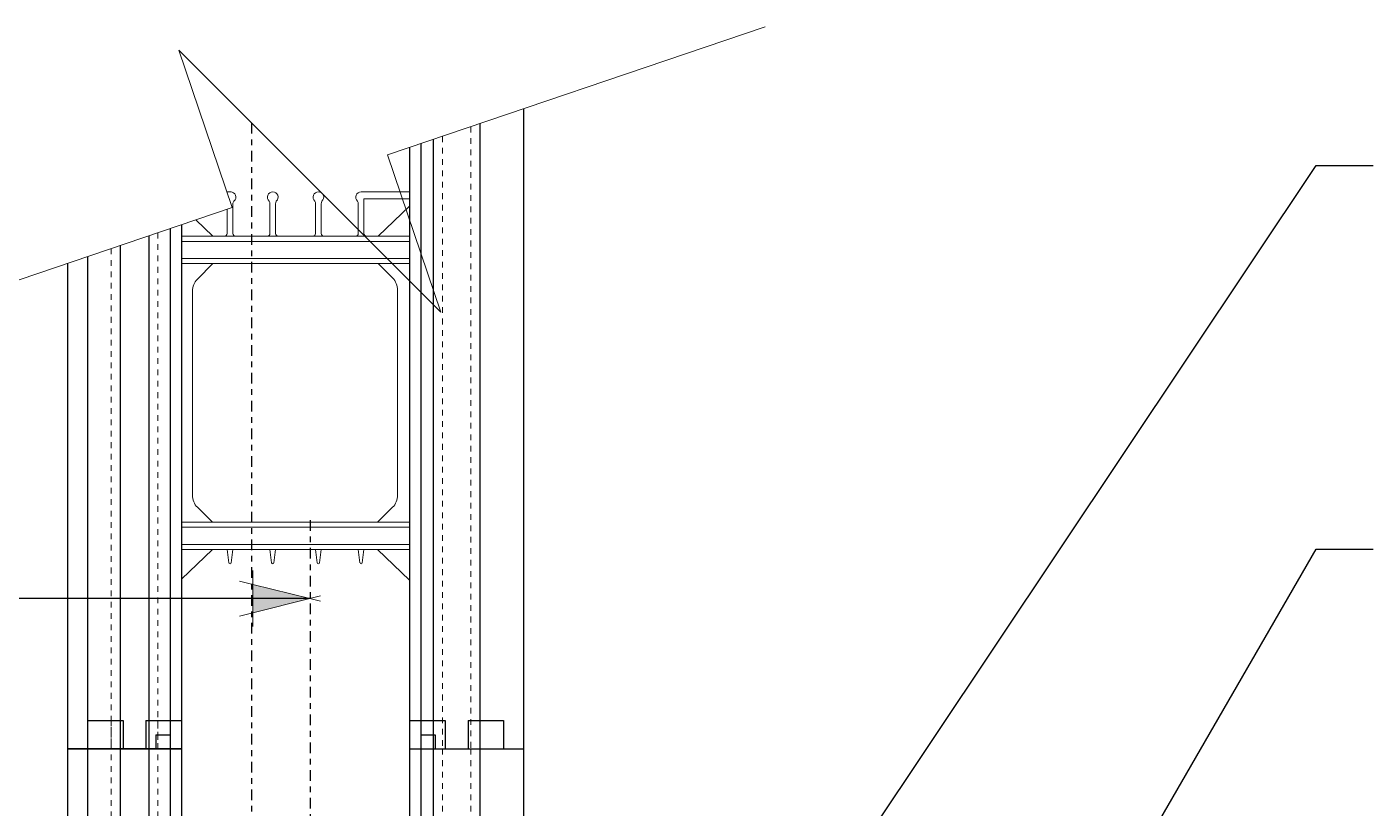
# Model space of a CAD drawing. Header units: inches. Extents: x -95.1 to -22.3, y 149.9 to 234.1.
# Drawn here: x -70.63 to -47.01, y 220.35 to 234.06 of the extents above; entities that cross this region are included whole.
import ezdxf

# ---------------------------------------------------------------- set-up
doc = ezdxf.new("R2010")
doc.units = ezdxf.units.IN
doc.header["$MEASUREMENT"] = 0
for name, pattern in [('CENTER', [2, 1.25, -0.25, 0.25, -0.25]), ('DASHED2', [0.375, 0.25, -0.125]), ('HIDDEN', [0.375, 0.25, -0.125])]:
    doc.linetypes.add(name, pattern=pattern)
for name, color, linetype, lineweight in [('A2 Hatch', 8, 'Continuous', 9), ('DETAILS', 7, 'Continuous', 13), ('DIM', 3, 'Continuous', 13), ('REBAR', 2, 'CENTER', 30)]:
    doc.layers.add(name, color=color, linetype=linetype, lineweight=lineweight)
doc.styles.add('ARCTEXT', font='arctext.shx', dxfattribs={"width": 0.85})
doc.dimstyles.new('ARCTEXT1-4', dxfattribs={"dimtxt": 4, "dimasz": 2, "dimexe": 2, "dimexo": 2, "dimgap": 2, "dimtad": 1, "dimdec": 4, "dimzin": 3, "dimdsep": 46, "dimlunit": 4, "dimtxsty": 'ARCTEXT', "dimblk": 'ARCHTICK', "dimcen": 2, "dimaunit": 1, "dimadec": 0, "dimazin": 0, "dimtfac": 1, "dimtdec": 4, "dimtmove": 2, "dimatfit": 3, "dimldrblk": 'arrow', "dimfxl": 0, "dimtolj": 1, "dimtzin": 0, "dimarcsym": 0})

# ---------------------------------------------------------------- blocks, each defined once
blk = doc.blocks.new('_ArchTick')
at = {"color": 0, "linetype": 'ByBlock', "const_width": 0.15}
blk.add_lwpolyline([(-0.5, -0.5), (0.5, 0.5)], dxfattribs=at)
blk = doc.blocks.new('arrow')
at = {"layer": 'DIM'}
blk.add_hatch(color=253, dxfattribs=at).paths.add_polyline_path([(-2, 0.5), (-2, -0.5), (0, 0)])
at = {"layer": 'DIM', "lineweight": 9}
for points in [[(-2, 0.983), (-2, 0.5), (-2.469, 0.617)], [(0.374, 0.094), (0, 0)], [(0.374, -0.094), (0, 0)], [(-2, -0.983), (-2, -0.5), (-2.469, -0.617)]]:
    blk.add_lwpolyline(points, dxfattribs=at)
at = {"layer": 'DIM', "lineweight": 15}
blk.add_lwpolyline([(0, 0), (-2, -0.5), (-2, 0.5), (0, 0)], dxfattribs=at)

msp = doc.modelspace()

# ---------------------------------------------------------------- linework, layer by layer
at = {"color": 1}
for p, q in [((-61.917, 232.621), (-61.917, 221.385)), ((-62.682, 232.362), (-62.682, 221.385)), ((-63.917, 231.943), (-63.917, 221.385)), ((-63.717, 232.011), (-63.717, 221.385)), ((-63.502, 232.083), (-63.502, 221.385)), ((-68.117, 230.518), (-68.117, 221.385)), ((-67.917, 230.586), (-67.917, 221.385)), ((-68.492, 230.391), (-68.492, 221.385)), ((-69.567, 230.027), (-69.567, 221.385)), ((-68.992, 230.222), (-68.992, 221.385)), ((-69.917, 229.908), (-69.917, 221.385)), ((-69.567, 221.885), (-68.942, 221.885)), ((-69.567, 221.885), (-68.942, 221.885)), ((-69.567, 221.885), (-68.942, 221.885)), ((-69.567, 221.885), (-68.942, 221.885)), ((-69.567, 221.885), (-69.567, 198.94)), ((-69.567, 221.885), (-68.942, 221.885)), ((-69.567, 221.885), (-68.942, 221.885)), ((-69.567, 221.885), (-68.942, 221.885)), ((-69.567, 221.885), (-68.942, 221.885)), ((-69.567, 221.885), (-68.942, 221.885)), ((-69.567, 221.885), (-68.942, 221.885)), ((-69.567, 221.885), (-68.942, 221.885)), ((-69.567, 221.885), (-68.942, 221.885)), ((-69.567, 221.885), (-68.942, 221.885)), ((-69.567, 221.885), (-68.942, 221.885)), ((-69.567, 221.885), (-68.942, 221.885)), ((-69.567, 221.885), (-68.942, 221.885)), ((-68.992, 221.885), (-68.992, 198.94)), ((-68.942, 221.885), (-68.942, 221.385)), ((-68.942, 221.885), (-68.942, 221.385)), ((-68.942, 221.885), (-68.942, 221.385)), ((-68.942, 221.885), (-68.942, 221.385)), ((-68.942, 221.885), (-68.942, 221.385)), ((-68.942, 221.885), (-68.942, 221.385)), ((-68.942, 221.885), (-68.942, 221.385)), ((-68.942, 221.885), (-68.942, 221.385)), ((-68.942, 221.885), (-68.942, 221.385)), ((-68.942, 221.885), (-68.942, 221.385)), ((-68.942, 221.885), (-68.942, 221.385)), ((-68.942, 221.885), (-68.942, 221.385)), ((-68.942, 221.885), (-68.942, 221.385)), ((-68.942, 221.885), (-68.942, 221.385)), ((-68.942, 221.885), (-68.942, 221.385)), ((-68.942, 221.885), (-68.942, 221.385)), ((-68.542, 221.885), (-68.542, 221.385)), ((-68.542, 221.885), (-67.917, 221.885)), ((-68.542, 221.885), (-68.542, 221.385)), ((-68.542, 221.885), (-67.917, 221.885)), ((-68.542, 221.885), (-68.542, 221.385)), ((-68.542, 221.885), (-67.917, 221.885)), ((-68.542, 221.885), (-68.542, 221.385)), ((-68.542, 221.885), (-67.917, 221.885)), ((-68.542, 221.885), (-68.542, 221.385)), ((-68.542, 221.885), (-67.917, 221.885)), ((-68.542, 221.885), (-68.542, 221.385)), ((-68.542, 221.885), (-67.917, 221.885)), ((-68.542, 221.885), (-68.542, 221.385)), ((-68.542, 221.885), (-67.917, 221.885)), ((-68.542, 221.885), (-68.542, 221.385)), ((-68.542, 221.885), (-67.917, 221.885)), ((-68.542, 221.885), (-68.542, 221.385)), ((-68.542, 221.885), (-67.917, 221.885)), ((-68.542, 221.885), (-68.542, 221.385)), ((-68.542, 221.885), (-67.917, 221.885)), ((-68.542, 221.885), (-68.542, 221.385)), ((-68.542, 221.885), (-67.917, 221.885)), ((-68.542, 221.885), (-68.542, 221.385)), ((-68.542, 221.885), (-67.917, 221.885)), ((-68.542, 221.885), (-68.542, 221.385)), ((-68.542, 221.885), (-67.917, 221.885)), ((-68.542, 221.885), (-68.542, 221.385)), ((-68.542, 221.885), (-67.917, 221.885)), ((-68.542, 221.885), (-68.542, 221.385)), ((-68.542, 221.885), (-67.917, 221.885)), ((-68.542, 221.885), (-68.542, 221.385)), ((-68.542, 221.885), (-67.917, 221.885)), ((-68.492, 221.885), (-68.492, 198.94)), ((-67.917, 221.885), (-67.917, 198.94)), ((-63.917, 221.885), (-63.292, 221.885)), ((-63.917, 221.885), (-63.292, 221.885)), ((-63.917, 221.885), (-63.292, 221.885)), ((-63.917, 221.885), (-63.917, 209.385)), ((-63.917, 221.885), (-63.292, 221.885)), ((-63.917, 221.885), (-63.292, 221.885)), ((-63.917, 221.885), (-63.292, 221.885)), ((-63.917, 221.885), (-63.292, 221.885)), ((-63.917, 221.885), (-63.292, 221.885)), ((-63.917, 221.885), (-63.292, 221.885)), ((-63.917, 221.885), (-63.292, 221.885)), ((-63.917, 221.885), (-63.292, 221.885)), ((-63.917, 221.885), (-63.292, 221.885)), ((-63.917, 221.885), (-63.292, 221.885)), ((-63.917, 221.885), (-63.292, 221.885)), ((-63.917, 221.885), (-63.292, 221.885)), ((-63.917, 221.885), (-63.292, 221.885)), ((-63.292, 221.885), (-63.292, 221.385)), ((-63.292, 221.885), (-63.292, 221.385)), ((-63.292, 221.885), (-63.292, 221.385)), ((-63.292, 221.885), (-63.292, 221.385)), ((-63.292, 221.885), (-63.292, 221.385)), ((-63.292, 221.885), (-63.292, 221.385)), ((-63.292, 221.885), (-63.292, 221.385)), ((-63.292, 221.885), (-63.292, 221.385)), ((-63.292, 221.885), (-63.292, 221.385)), ((-63.292, 221.885), (-63.292, 221.385)), ((-63.292, 221.885), (-63.292, 221.385)), ((-63.292, 221.885), (-63.292, 221.385)), ((-63.292, 221.885), (-63.292, 221.385)), ((-63.292, 221.885), (-63.292, 221.385)), ((-63.292, 221.885), (-63.292, 221.385)), ((-63.292, 221.885), (-63.292, 221.385)), ((-62.892, 221.885), (-62.892, 221.385)), ((-62.892, 221.885), (-62.267, 221.885)), ((-62.892, 221.885), (-62.892, 221.385)), ((-62.892, 221.885), (-62.267, 221.885)), ((-62.892, 221.885), (-62.892, 221.385)), ((-62.892, 221.885), (-62.267, 221.885)), ((-62.892, 221.885), (-62.892, 221.385)), ((-62.892, 221.885), (-62.267, 221.885)), ((-62.892, 221.885), (-62.892, 221.385)), ((-62.892, 221.885), (-62.267, 221.885)), ((-62.892, 221.885), (-62.892, 221.385)), ((-62.892, 221.885), (-62.267, 221.885)), ((-62.892, 221.885), (-62.892, 221.385)), ((-62.892, 221.885), (-62.267, 221.885)), ((-62.892, 221.885), (-62.892, 221.385)), ((-62.892, 221.885), (-62.267, 221.885)), ((-62.892, 221.885), (-62.892, 221.385)), ((-62.892, 221.885), (-62.267, 221.885)), ((-62.892, 221.885), (-62.892, 221.385)), ((-62.892, 221.885), (-62.267, 221.885)), ((-62.892, 221.885), (-62.892, 221.385)), ((-62.892, 221.885), (-62.267, 221.885)), ((-62.892, 221.885), (-62.892, 221.385)), ((-62.892, 221.885), (-62.267, 221.885)), ((-62.892, 221.885), (-62.892, 221.385)), ((-62.892, 221.885), (-62.267, 221.885)), ((-62.892, 221.885), (-62.892, 221.385)), ((-62.892, 221.885), (-62.267, 221.885)), ((-62.892, 221.885), (-62.892, 221.385)), ((-62.892, 221.885), (-62.267, 221.885)), ((-62.892, 221.885), (-62.892, 221.385)), ((-62.892, 221.885), (-62.267, 221.885)), ((-62.267, 221.885), (-62.267, 221.385)), ((-62.267, 221.885), (-62.267, 221.385)), ((-62.267, 221.885), (-62.267, 221.385)), ((-62.267, 221.885), (-62.267, 221.385)), ((-62.267, 221.885), (-62.267, 221.385)), ((-62.267, 221.885), (-62.267, 221.385)), ((-62.267, 221.885), (-62.267, 221.385)), ((-62.267, 221.885), (-62.267, 221.385)), ((-62.267, 221.885), (-62.267, 221.385)), ((-62.267, 221.885), (-62.267, 221.385)), ((-62.267, 221.885), (-62.267, 221.385)), ((-62.267, 221.885), (-62.267, 221.385)), ((-62.267, 221.885), (-62.267, 221.385)), ((-62.267, 221.885), (-62.267, 221.385)), ((-62.267, 221.885), (-62.267, 221.385)), ((-62.267, 221.885), (-62.267, 221.385)), ((-68.367, 221.635), (-68.367, 221.385)), ((-68.367, 221.635), (-68.117, 221.635)), ((-68.367, 221.635), (-68.367, 221.385)), ((-68.367, 221.635), (-68.117, 221.635)), ((-68.367, 221.635), (-68.367, 221.385)), ((-68.367, 221.635), (-68.117, 221.635)), ((-68.367, 221.635), (-68.367, 221.385)), ((-68.367, 221.635), (-68.117, 221.635)), ((-68.367, 221.635), (-68.367, 221.385)), ((-68.367, 221.635), (-68.117, 221.635)), ((-68.367, 221.635), (-68.367, 221.385)), ((-68.367, 221.635), (-68.117, 221.635)), ((-68.367, 221.635), (-68.367, 221.385)), ((-68.367, 221.635), (-68.117, 221.635)), ((-68.367, 221.635), (-68.367, 221.385)), ((-68.367, 221.635), (-68.117, 221.635)), ((-68.367, 221.635), (-68.367, 221.385)), ((-68.367, 221.635), (-68.117, 221.635)), ((-68.367, 221.635), (-68.367, 221.385)), ((-68.367, 221.635), (-68.117, 221.635)), ((-68.367, 221.635), (-68.367, 221.385)), ((-68.367, 221.635), (-68.117, 221.635)), ((-68.367, 221.635), (-68.367, 221.385)), ((-68.367, 221.635), (-68.117, 221.635)), ((-68.367, 221.635), (-68.367, 221.385)), ((-68.367, 221.635), (-68.117, 221.635)), ((-68.367, 221.635), (-68.367, 221.385)), ((-68.367, 221.635), (-68.117, 221.635)), ((-68.367, 221.635), (-68.367, 221.385)), ((-68.367, 221.635), (-68.117, 221.635)), ((-68.367, 221.635), (-68.367, 221.385)), ((-68.367, 221.635), (-68.117, 221.635)), ((-68.117, 221.635), (-68.117, 198.94)), ((-63.717, 221.635), (-63.467, 221.635)), ((-63.717, 221.635), (-63.467, 221.635)), ((-63.717, 221.635), (-63.467, 221.635)), ((-63.717, 221.635), (-63.717, 209.385)), ((-63.717, 221.635), (-63.467, 221.635)), ((-63.717, 221.635), (-63.467, 221.635)), ((-63.717, 221.635), (-63.467, 221.635)), ((-63.717, 221.635), (-63.467, 221.635)), ((-63.717, 221.635), (-63.467, 221.635)), ((-63.717, 221.635), (-63.467, 221.635)), ((-63.717, 221.635), (-63.467, 221.635)), ((-63.717, 221.635), (-63.467, 221.635)), ((-63.717, 221.635), (-63.467, 221.635)), ((-63.717, 221.635), (-63.467, 221.635)), ((-63.717, 221.635), (-63.467, 221.635)), ((-63.717, 221.635), (-63.467, 221.635)), ((-63.717, 221.635), (-63.467, 221.635)), ((-63.467, 221.635), (-63.467, 221.385)), ((-63.467, 221.635), (-63.467, 221.385)), ((-63.467, 221.635), (-63.467, 221.385)), ((-63.467, 221.635), (-63.467, 221.385)), ((-63.467, 221.635), (-63.467, 221.385)), ((-63.467, 221.635), (-63.467, 221.385)), ((-63.467, 221.635), (-63.467, 221.385)), ((-63.467, 221.635), (-63.467, 221.385)), ((-63.467, 221.635), (-63.467, 221.385)), ((-63.467, 221.635), (-63.467, 221.385)), ((-63.467, 221.635), (-63.467, 221.385)), ((-63.467, 221.635), (-63.467, 221.385)), ((-63.467, 221.635), (-63.467, 221.385)), ((-63.467, 221.635), (-63.467, 221.385)), ((-63.467, 221.635), (-63.467, 221.385)), ((-63.467, 221.635), (-63.467, 221.385)), ((-69.917, 221.385), (-67.917, 221.385)), ((-69.917, 221.385), (-68.367, 221.385)), ((-69.917, 221.385), (-67.917, 221.385)), ((-69.917, 221.385), (-67.917, 221.385)), ((-69.917, 221.385), (-68.367, 221.385)), ((-69.917, 221.385), (-67.917, 221.385)), ((-69.917, 221.385), (-67.917, 221.385)), ((-69.917, 221.385), (-67.917, 221.385)), ((-69.917, 221.385), (-68.367, 221.385)), ((-69.917, 221.385), (-67.917, 221.385)), ((-69.917, 221.385), (-67.917, 221.385)), ((-69.917, 221.385), (-69.917, 198.94)), ((-69.917, 221.385), (-68.367, 221.385)), ((-69.917, 221.385), (-67.917, 221.385)), ((-69.917, 221.385), (-67.917, 221.385)), ((-69.917, 221.385), (-67.917, 221.385)), ((-69.917, 221.385), (-68.367, 221.385)), ((-69.917, 221.385), (-67.917, 221.385)), ((-69.917, 221.385), (-67.917, 221.385)), ((-69.917, 221.385), (-68.367, 221.385)), ((-69.917, 221.385), (-67.917, 221.385)), ((-69.917, 221.385), (-67.917, 221.385)), ((-69.917, 221.385), (-67.917, 221.385)), ((-69.917, 221.385), (-68.367, 221.385)), ((-69.917, 221.385), (-67.917, 221.385)), ((-69.917, 221.385), (-67.917, 221.385)), ((-69.917, 221.385), (-68.367, 221.385)), ((-69.917, 221.385), (-67.917, 221.385)), ((-69.917, 221.385), (-67.917, 221.385)), ((-69.917, 221.385), (-67.917, 221.385)), ((-69.917, 221.385), (-68.367, 221.385)), ((-69.917, 221.385), (-67.917, 221.385)), ((-69.917, 221.385), (-67.917, 221.385)), ((-69.917, 221.385), (-68.367, 221.385)), ((-69.917, 221.385), (-67.917, 221.385)), ((-69.917, 221.385), (-67.917, 221.385)), ((-69.917, 221.385), (-67.917, 221.385)), ((-69.917, 221.385), (-68.367, 221.385)), ((-69.917, 221.385), (-67.917, 221.385)), ((-69.917, 221.385), (-67.917, 221.385)), ((-69.917, 221.385), (-68.367, 221.385)), ((-69.917, 221.385), (-67.917, 221.385)), ((-69.917, 221.385), (-67.917, 221.385)), ((-69.917, 221.385), (-67.917, 221.385)), ((-69.917, 221.385), (-68.367, 221.385)), ((-69.917, 221.385), (-67.917, 221.385)), ((-69.917, 221.385), (-67.917, 221.385)), ((-69.917, 221.385), (-68.367, 221.385)), ((-69.917, 221.385), (-67.917, 221.385)), ((-69.917, 221.385), (-67.917, 221.385)), ((-69.917, 221.385), (-67.917, 221.385)), ((-69.917, 221.385), (-68.367, 221.385)), ((-69.917, 221.385), (-67.917, 221.385)), ((-69.917, 221.385), (-67.917, 221.385)), ((-69.917, 221.385), (-68.367, 221.385)), ((-69.917, 221.385), (-67.917, 221.385)), ((-69.917, 221.385), (-67.917, 221.385)), ((-68.492, 221.385), (-68.992, 221.385)), ((-68.492, 221.385), (-68.992, 221.385)), ((-68.492, 221.385), (-68.992, 221.385)), ((-68.492, 221.385), (-68.992, 221.385)), ((-68.492, 221.385), (-68.992, 221.385)), ((-68.492, 221.385), (-68.992, 221.385)), ((-68.492, 221.385), (-68.992, 221.385)), ((-68.492, 221.385), (-68.992, 221.385)), ((-68.492, 221.385), (-68.992, 221.385)), ((-68.492, 221.385), (-68.992, 221.385)), ((-68.492, 221.385), (-68.992, 221.385)), ((-68.492, 221.385), (-68.992, 221.385)), ((-68.492, 221.385), (-68.992, 221.385)), ((-68.492, 221.385), (-68.992, 221.385)), ((-68.492, 221.385), (-68.992, 221.385)), ((-68.492, 221.385), (-68.992, 221.385)), ((-68.117, 221.385), (-67.917, 221.385)), ((-68.117, 221.385), (-67.917, 221.385)), ((-68.117, 221.385), (-67.917, 221.385)), ((-68.117, 221.385), (-67.917, 221.385)), ((-68.117, 221.385), (-67.917, 221.385)), ((-68.117, 221.385), (-67.917, 221.385)), ((-68.117, 221.385), (-67.917, 221.385)), ((-68.117, 221.385), (-67.917, 221.385)), ((-68.117, 221.385), (-67.917, 221.385)), ((-68.117, 221.385), (-67.917, 221.385)), ((-68.117, 221.385), (-67.917, 221.385)), ((-68.117, 221.385), (-67.917, 221.385)), ((-68.117, 221.385), (-67.917, 221.385)), ((-68.117, 221.385), (-67.917, 221.385)), ((-68.117, 221.385), (-67.917, 221.385)), ((-68.117, 221.385), (-67.917, 221.385)), ((-63.917, 221.385), (-61.917, 221.385)), ((-63.917, 221.385), (-63.717, 221.385)), ((-63.917, 221.385), (-61.917, 221.385)), ((-63.917, 221.385), (-61.917, 221.385)), ((-63.917, 221.385), (-63.717, 221.385)), ((-63.917, 221.385), (-61.917, 221.385)), ((-63.917, 221.385), (-61.917, 221.385)), ((-63.917, 221.385), (-61.917, 221.385)), ((-63.917, 221.385), (-63.717, 221.385)), ((-63.917, 221.385), (-61.917, 221.385)), ((-63.917, 221.385), (-61.917, 221.385)), ((-63.917, 221.385), (-63.717, 221.385)), ((-63.917, 221.385), (-61.917, 221.385)), ((-63.917, 221.385), (-61.917, 221.385)), ((-63.917, 221.385), (-61.917, 221.385)), ((-63.917, 221.385), (-63.717, 221.385)), ((-63.917, 221.385), (-61.917, 221.385)), ((-63.917, 221.385), (-61.917, 221.385)), ((-63.917, 221.385), (-63.717, 221.385)), ((-63.917, 221.385), (-61.917, 221.385)), ((-63.917, 221.385), (-61.917, 221.385)), ((-63.917, 221.385), (-61.917, 221.385)), ((-63.917, 221.385), (-63.717, 221.385)), ((-63.917, 221.385), (-61.917, 221.385)), ((-63.917, 221.385), (-61.917, 221.385)), ((-63.917, 221.385), (-63.717, 221.385)), ((-63.917, 221.385), (-61.917, 221.385)), ((-63.917, 221.385), (-61.917, 221.385)), ((-63.917, 221.385), (-61.917, 221.385)), ((-63.917, 221.385), (-63.717, 221.385)), ((-63.917, 221.385), (-61.917, 221.385)), ((-63.917, 221.385), (-61.917, 221.385)), ((-63.917, 221.385), (-63.717, 221.385)), ((-63.917, 221.385), (-61.917, 221.385)), ((-63.917, 221.385), (-61.917, 221.385)), ((-63.917, 221.385), (-61.917, 221.385)), ((-63.917, 221.385), (-63.717, 221.385)), ((-63.917, 221.385), (-61.917, 221.385)), ((-63.917, 221.385), (-61.917, 221.385)), ((-63.917, 221.385), (-63.717, 221.385)), ((-63.917, 221.385), (-61.917, 221.385)), ((-63.917, 221.385), (-61.917, 221.385)), ((-63.917, 221.385), (-61.917, 221.385)), ((-63.917, 221.385), (-63.717, 221.385)), ((-63.917, 221.385), (-61.917, 221.385)), ((-63.917, 221.385), (-61.917, 221.385)), ((-63.917, 221.385), (-63.717, 221.385)), ((-63.917, 221.385), (-61.917, 221.385)), ((-63.917, 221.385), (-61.917, 221.385)), ((-63.917, 221.385), (-61.917, 221.385)), ((-63.917, 221.385), (-63.717, 221.385)), ((-63.917, 221.385), (-61.917, 221.385)), ((-63.917, 221.385), (-61.917, 221.385)), ((-63.917, 221.385), (-63.717, 221.385)), ((-63.917, 221.385), (-61.917, 221.385)), ((-63.917, 221.385), (-61.917, 221.385)), ((-63.502, 221.385), (-61.917, 221.385)), ((-63.502, 221.385), (-61.917, 221.385)), ((-63.502, 221.385), (-61.917, 221.385)), ((-63.502, 221.385), (-61.917, 221.385)), ((-63.502, 221.385), (-63.502, 209.385)), ((-63.502, 221.385), (-61.917, 221.385)), ((-63.502, 221.385), (-61.917, 221.385)), ((-63.502, 221.385), (-61.917, 221.385)), ((-63.502, 221.385), (-61.917, 221.385)), ((-63.502, 221.385), (-61.917, 221.385)), ((-63.502, 221.385), (-61.917, 221.385)), ((-63.502, 221.385), (-61.917, 221.385)), ((-63.502, 221.385), (-61.917, 221.385)), ((-63.502, 221.385), (-61.917, 221.385)), ((-63.502, 221.385), (-61.917, 221.385)), ((-63.502, 221.385), (-61.917, 221.385)), ((-63.502, 221.385), (-61.917, 221.385)), ((-62.682, 221.385), (-62.682, 209.385)), ((-61.917, 221.385), (-61.917, 209.385))]:
    msp.add_line(p, q, dxfattribs=at)
at = {"color": 1, "linetype": 'HIDDEN', "ltscale": 0.02}
for p, q in [((-69.567, 221.885), (-68.942, 221.885)), ((-69.567, 221.885), (-68.942, 221.885)), ((-69.567, 221.885), (-68.942, 221.885)), ((-69.567, 221.885), (-68.942, 221.885)), ((-69.567, 221.885), (-68.942, 221.885)), ((-69.567, 221.885), (-68.942, 221.885)), ((-69.567, 221.885), (-68.942, 221.885)), ((-69.567, 221.885), (-68.942, 221.885)), ((-69.567, 221.885), (-68.942, 221.885)), ((-69.567, 221.885), (-68.942, 221.885)), ((-69.567, 221.885), (-68.942, 221.885)), ((-69.567, 221.885), (-68.942, 221.885)), ((-69.567, 221.885), (-68.942, 221.885)), ((-69.567, 221.885), (-68.942, 221.885)), ((-69.567, 221.885), (-68.942, 221.885)), ((-69.567, 221.885), (-68.942, 221.885)), ((-69.567, 221.885), (-68.942, 221.885)), ((-69.567, 221.885), (-68.942, 221.885)), ((-69.567, 221.885), (-68.942, 221.885)), ((-69.567, 221.885), (-68.942, 221.885)), ((-69.567, 221.885), (-68.942, 221.885)), ((-69.567, 221.885), (-68.942, 221.885)), ((-69.567, 221.885), (-68.942, 221.885)), ((-69.567, 221.885), (-68.942, 221.885)), ((-69.567, 221.885), (-68.942, 221.885)), ((-69.567, 221.885), (-68.942, 221.885)), ((-69.567, 221.885), (-68.942, 221.885)), ((-69.567, 221.885), (-68.942, 221.885)), ((-69.567, 221.885), (-68.942, 221.885)), ((-69.567, 221.885), (-68.942, 221.885)), ((-69.567, 221.885), (-68.942, 221.885)), ((-69.567, 221.885), (-68.942, 221.885)), ((-69.567, 221.885), (-68.942, 221.885)), ((-69.567, 221.885), (-68.942, 221.885)), ((-69.567, 221.885), (-68.942, 221.885)), ((-69.567, 221.885), (-68.942, 221.885)), ((-69.567, 221.885), (-68.942, 221.885)), ((-69.567, 221.885), (-68.942, 221.885)), ((-69.567, 221.885), (-68.942, 221.885)), ((-69.567, 221.885), (-68.942, 221.885)), ((-68.942, 221.885), (-68.942, 221.385)), ((-68.942, 221.885), (-68.942, 221.385)), ((-68.942, 221.885), (-68.942, 221.385)), ((-68.942, 221.885), (-68.942, 221.385)), ((-68.942, 221.885), (-68.942, 221.385)), ((-68.942, 221.885), (-68.942, 221.385)), ((-68.942, 221.885), (-68.942, 221.385)), ((-68.942, 221.885), (-68.942, 221.385)), ((-68.942, 221.885), (-68.942, 221.385)), ((-68.942, 221.885), (-68.942, 221.385)), ((-68.942, 221.885), (-68.942, 221.385)), ((-68.942, 221.885), (-68.942, 221.385)), ((-68.942, 221.885), (-68.942, 221.385)), ((-68.942, 221.885), (-68.942, 221.385)), ((-68.942, 221.885), (-68.942, 221.385)), ((-68.942, 221.885), (-68.942, 221.385)), ((-68.942, 221.885), (-68.942, 221.385)), ((-68.942, 221.885), (-68.942, 221.385)), ((-68.942, 221.885), (-68.942, 221.385)), ((-68.942, 221.885), (-68.942, 221.385)), ((-68.942, 221.885), (-68.942, 221.385)), ((-68.942, 221.885), (-68.942, 221.385)), ((-68.942, 221.885), (-68.942, 221.385)), ((-68.942, 221.885), (-68.942, 221.385)), ((-68.942, 221.885), (-68.942, 221.385)), ((-68.942, 221.885), (-68.942, 221.385)), ((-68.942, 221.885), (-68.942, 221.385)), ((-68.942, 221.885), (-68.942, 221.385)), ((-68.942, 221.885), (-68.942, 221.385)), ((-68.942, 221.885), (-68.942, 221.385)), ((-68.942, 221.885), (-68.942, 221.385)), ((-68.942, 221.885), (-68.942, 221.385)), ((-68.942, 221.885), (-68.942, 221.385)), ((-68.942, 221.885), (-68.942, 221.385)), ((-68.942, 221.885), (-68.942, 221.385)), ((-68.942, 221.885), (-68.942, 221.385)), ((-68.942, 221.885), (-68.942, 221.385)), ((-68.942, 221.885), (-68.942, 221.385)), ((-68.942, 221.885), (-68.942, 221.385)), ((-68.942, 221.885), (-68.942, 221.385)), ((-68.542, 221.885), (-68.542, 221.385)), ((-68.542, 221.885), (-67.917, 221.885)), ((-68.542, 221.885), (-68.542, 221.385)), ((-68.542, 221.885), (-67.917, 221.885)), ((-68.542, 221.885), (-68.542, 221.385)), ((-68.542, 221.885), (-67.917, 221.885)), ((-68.542, 221.885), (-68.542, 221.385)), ((-68.542, 221.885), (-67.917, 221.885)), ((-68.542, 221.885), (-68.542, 221.385)), ((-68.542, 221.885), (-67.917, 221.885)), ((-68.542, 221.885), (-68.542, 221.385)), ((-68.542, 221.885), (-67.917, 221.885)), ((-68.542, 221.885), (-68.542, 221.385)), ((-68.542, 221.885), (-67.917, 221.885)), ((-68.542, 221.885), (-68.542, 221.385)), ((-68.542, 221.885), (-67.917, 221.885)), ((-68.542, 221.885), (-68.542, 221.385)), ((-68.542, 221.885), (-67.917, 221.885)), ((-68.542, 221.885), (-68.542, 221.385)), ((-68.542, 221.885), (-67.917, 221.885)), ((-68.542, 221.885), (-68.542, 221.385)), ((-68.542, 221.885), (-67.917, 221.885)), ((-68.542, 221.885), (-68.542, 221.385)), ((-68.542, 221.885), (-67.917, 221.885)), ((-68.542, 221.885), (-68.542, 221.385)), ((-68.542, 221.885), (-67.917, 221.885)), ((-68.542, 221.885), (-68.542, 221.385)), ((-68.542, 221.885), (-67.917, 221.885)), ((-68.542, 221.885), (-68.542, 221.385)), ((-68.542, 221.885), (-67.917, 221.885)), ((-68.542, 221.885), (-68.542, 221.385)), ((-68.542, 221.885), (-67.917, 221.885)), ((-68.542, 221.885), (-68.542, 221.385)), ((-68.542, 221.885), (-67.917, 221.885)), ((-68.542, 221.885), (-68.542, 221.385)), ((-68.542, 221.885), (-67.917, 221.885)), ((-68.542, 221.885), (-68.542, 221.385)), ((-68.542, 221.885), (-67.917, 221.885)), ((-68.542, 221.885), (-68.542, 221.385)), ((-68.542, 221.885), (-67.917, 221.885)), ((-68.542, 221.885), (-68.542, 221.385)), ((-68.542, 221.885), (-67.917, 221.885)), ((-68.542, 221.885), (-68.542, 221.385)), ((-68.542, 221.885), (-67.917, 221.885)), ((-68.542, 221.885), (-68.542, 221.385)), ((-68.542, 221.885), (-67.917, 221.885)), ((-68.542, 221.885), (-68.542, 221.385)), ((-68.542, 221.885), (-67.917, 221.885)), ((-68.542, 221.885), (-68.542, 221.385)), ((-68.542, 221.885), (-67.917, 221.885)), ((-68.542, 221.885), (-68.542, 221.385)), ((-68.542, 221.885), (-67.917, 221.885)), ((-68.542, 221.885), (-68.542, 221.385)), ((-68.542, 221.885), (-67.917, 221.885)), ((-68.542, 221.885), (-68.542, 221.385)), ((-68.542, 221.885), (-67.917, 221.885)), ((-68.542, 221.885), (-68.542, 221.385)), ((-68.542, 221.885), (-67.917, 221.885)), ((-68.542, 221.885), (-68.542, 221.385)), ((-68.542, 221.885), (-67.917, 221.885)), ((-68.542, 221.885), (-68.542, 221.385)), ((-68.542, 221.885), (-67.917, 221.885)), ((-68.542, 221.885), (-68.542, 221.385)), ((-68.542, 221.885), (-67.917, 221.885)), ((-68.542, 221.885), (-68.542, 221.385)), ((-68.542, 221.885), (-67.917, 221.885)), ((-68.542, 221.885), (-68.542, 221.385)), ((-68.542, 221.885), (-67.917, 221.885)), ((-68.542, 221.885), (-68.542, 221.385)), ((-68.542, 221.885), (-67.917, 221.885)), ((-68.542, 221.885), (-68.542, 221.385)), ((-68.542, 221.885), (-67.917, 221.885)), ((-68.542, 221.885), (-68.542, 221.385)), ((-68.542, 221.885), (-67.917, 221.885)), ((-68.542, 221.885), (-68.542, 221.385)), ((-68.542, 221.885), (-67.917, 221.885)), ((-68.542, 221.885), (-68.542, 221.385)), ((-68.542, 221.885), (-67.917, 221.885)), ((-68.542, 221.885), (-68.542, 221.385)), ((-68.542, 221.885), (-67.917, 221.885)), ((-63.917, 221.885), (-63.292, 221.885)), ((-63.917, 221.885), (-63.292, 221.885)), ((-63.917, 221.885), (-63.292, 221.885)), ((-63.917, 221.885), (-63.292, 221.885)), ((-63.917, 221.885), (-63.292, 221.885)), ((-63.917, 221.885), (-63.292, 221.885)), ((-63.917, 221.885), (-63.292, 221.885)), ((-63.917, 221.885), (-63.292, 221.885)), ((-63.917, 221.885), (-63.292, 221.885)), ((-63.917, 221.885), (-63.292, 221.885)), ((-63.917, 221.885), (-63.292, 221.885)), ((-63.917, 221.885), (-63.292, 221.885)), ((-63.917, 221.885), (-63.292, 221.885)), ((-63.917, 221.885), (-63.292, 221.885)), ((-63.917, 221.885), (-63.292, 221.885)), ((-63.917, 221.885), (-63.292, 221.885)), ((-63.917, 221.885), (-63.292, 221.885)), ((-63.917, 221.885), (-63.292, 221.885)), ((-63.917, 221.885), (-63.292, 221.885)), ((-63.917, 221.885), (-63.292, 221.885)), ((-63.917, 221.885), (-63.292, 221.885)), ((-63.917, 221.885), (-63.292, 221.885)), ((-63.917, 221.885), (-63.292, 221.885)), ((-63.917, 221.885), (-63.292, 221.885)), ((-63.917, 221.885), (-63.292, 221.885)), ((-63.917, 221.885), (-63.292, 221.885)), ((-63.917, 221.885), (-63.292, 221.885)), ((-63.917, 221.885), (-63.292, 221.885)), ((-63.917, 221.885), (-63.292, 221.885)), ((-63.917, 221.885), (-63.292, 221.885)), ((-63.917, 221.885), (-63.292, 221.885)), ((-63.917, 221.885), (-63.292, 221.885)), ((-63.917, 221.885), (-63.292, 221.885)), ((-63.917, 221.885), (-63.292, 221.885)), ((-63.917, 221.885), (-63.292, 221.885)), ((-63.917, 221.885), (-63.292, 221.885)), ((-63.917, 221.885), (-63.292, 221.885)), ((-63.917, 221.885), (-63.292, 221.885)), ((-63.917, 221.885), (-63.292, 221.885)), ((-63.917, 221.885), (-63.292, 221.885)), ((-63.292, 221.885), (-63.292, 221.385)), ((-63.292, 221.885), (-63.292, 221.385)), ((-63.292, 221.885), (-63.292, 221.385)), ((-63.292, 221.885), (-63.292, 221.385)), ((-63.292, 221.885), (-63.292, 221.385)), ((-63.292, 221.885), (-63.292, 221.385)), ((-63.292, 221.885), (-63.292, 221.385)), ((-63.292, 221.885), (-63.292, 221.385)), ((-63.292, 221.885), (-63.292, 221.385)), ((-63.292, 221.885), (-63.292, 221.385)), ((-63.292, 221.885), (-63.292, 221.385)), ((-63.292, 221.885), (-63.292, 221.385)), ((-63.292, 221.885), (-63.292, 221.385)), ((-63.292, 221.885), (-63.292, 221.385)), ((-63.292, 221.885), (-63.292, 221.385)), ((-63.292, 221.885), (-63.292, 221.385)), ((-63.292, 221.885), (-63.292, 221.385)), ((-63.292, 221.885), (-63.292, 221.385)), ((-63.292, 221.885), (-63.292, 221.385)), ((-63.292, 221.885), (-63.292, 221.385)), ((-63.292, 221.885), (-63.292, 221.385)), ((-63.292, 221.885), (-63.292, 221.385)), ((-63.292, 221.885), (-63.292, 221.385)), ((-63.292, 221.885), (-63.292, 221.385)), ((-63.292, 221.885), (-63.292, 221.385)), ((-63.292, 221.885), (-63.292, 221.385)), ((-63.292, 221.885), (-63.292, 221.385)), ((-63.292, 221.885), (-63.292, 221.385)), ((-63.292, 221.885), (-63.292, 221.385)), ((-63.292, 221.885), (-63.292, 221.385)), ((-63.292, 221.885), (-63.292, 221.385)), ((-63.292, 221.885), (-63.292, 221.385)), ((-63.292, 221.885), (-63.292, 221.385)), ((-63.292, 221.885), (-63.292, 221.385)), ((-63.292, 221.885), (-63.292, 221.385)), ((-63.292, 221.885), (-63.292, 221.385)), ((-63.292, 221.885), (-63.292, 221.385)), ((-63.292, 221.885), (-63.292, 221.385)), ((-63.292, 221.885), (-63.292, 221.385)), ((-63.292, 221.885), (-63.292, 221.385)), ((-62.892, 221.885), (-62.892, 221.385)), ((-62.892, 221.885), (-62.267, 221.885)), ((-62.892, 221.885), (-62.892, 221.385)), ((-62.892, 221.885), (-62.267, 221.885)), ((-62.892, 221.885), (-62.892, 221.385)), ((-62.892, 221.885), (-62.267, 221.885)), ((-62.892, 221.885), (-62.892, 221.385)), ((-62.892, 221.885), (-62.267, 221.885)), ((-62.892, 221.885), (-62.892, 221.385)), ((-62.892, 221.885), (-62.267, 221.885)), ((-62.892, 221.885), (-62.892, 221.385)), ((-62.892, 221.885), (-62.267, 221.885)), ((-62.892, 221.885), (-62.892, 221.385)), ((-62.892, 221.885), (-62.267, 221.885)), ((-62.892, 221.885), (-62.892, 221.385)), ((-62.892, 221.885), (-62.267, 221.885)), ((-62.892, 221.885), (-62.892, 221.385)), ((-62.892, 221.885), (-62.267, 221.885)), ((-62.892, 221.885), (-62.892, 221.385)), ((-62.892, 221.885), (-62.267, 221.885)), ((-62.892, 221.885), (-62.892, 221.385)), ((-62.892, 221.885), (-62.267, 221.885)), ((-62.892, 221.885), (-62.892, 221.385)), ((-62.892, 221.885), (-62.267, 221.885)), ((-62.892, 221.885), (-62.892, 221.385)), ((-62.892, 221.885), (-62.267, 221.885)), ((-62.892, 221.885), (-62.892, 221.385)), ((-62.892, 221.885), (-62.267, 221.885)), ((-62.892, 221.885), (-62.892, 221.385)), ((-62.892, 221.885), (-62.267, 221.885)), ((-62.892, 221.885), (-62.892, 221.385)), ((-62.892, 221.885), (-62.267, 221.885)), ((-62.892, 221.885), (-62.892, 221.385)), ((-62.892, 221.885), (-62.267, 221.885)), ((-62.892, 221.885), (-62.892, 221.385)), ((-62.892, 221.885), (-62.267, 221.885)), ((-62.892, 221.885), (-62.892, 221.385)), ((-62.892, 221.885), (-62.267, 221.885)), ((-62.892, 221.885), (-62.892, 221.385)), ((-62.892, 221.885), (-62.267, 221.885)), ((-62.892, 221.885), (-62.892, 221.385)), ((-62.892, 221.885), (-62.267, 221.885)), ((-62.892, 221.885), (-62.892, 221.385)), ((-62.892, 221.885), (-62.267, 221.885)), ((-62.892, 221.885), (-62.892, 221.385)), ((-62.892, 221.885), (-62.267, 221.885)), ((-62.892, 221.885), (-62.892, 221.385)), ((-62.892, 221.885), (-62.267, 221.885)), ((-62.892, 221.885), (-62.892, 221.385)), ((-62.892, 221.885), (-62.267, 221.885)), ((-62.892, 221.885), (-62.892, 221.385)), ((-62.892, 221.885), (-62.267, 221.885)), ((-62.892, 221.885), (-62.892, 221.385)), ((-62.892, 221.885), (-62.267, 221.885)), ((-62.892, 221.885), (-62.892, 221.385)), ((-62.892, 221.885), (-62.267, 221.885)), ((-62.892, 221.885), (-62.892, 221.385)), ((-62.892, 221.885), (-62.267, 221.885)), ((-62.892, 221.885), (-62.892, 221.385)), ((-62.892, 221.885), (-62.267, 221.885)), ((-62.892, 221.885), (-62.892, 221.385)), ((-62.892, 221.885), (-62.267, 221.885)), ((-62.892, 221.885), (-62.892, 221.385)), ((-62.892, 221.885), (-62.267, 221.885)), ((-62.892, 221.885), (-62.892, 221.385)), ((-62.892, 221.885), (-62.267, 221.885)), ((-62.892, 221.885), (-62.892, 221.385)), ((-62.892, 221.885), (-62.267, 221.885)), ((-62.892, 221.885), (-62.892, 221.385)), ((-62.892, 221.885), (-62.267, 221.885)), ((-62.892, 221.885), (-62.892, 221.385)), ((-62.892, 221.885), (-62.267, 221.885)), ((-62.892, 221.885), (-62.892, 221.385)), ((-62.892, 221.885), (-62.267, 221.885)), ((-62.892, 221.885), (-62.892, 221.385)), ((-62.892, 221.885), (-62.267, 221.885)), ((-62.892, 221.885), (-62.892, 221.385)), ((-62.892, 221.885), (-62.267, 221.885)), ((-62.892, 221.885), (-62.892, 221.385)), ((-62.892, 221.885), (-62.267, 221.885)), ((-62.267, 221.885), (-62.267, 221.385)), ((-62.267, 221.885), (-62.267, 221.385)), ((-62.267, 221.885), (-62.267, 221.385)), ((-62.267, 221.885), (-62.267, 221.385)), ((-62.267, 221.885), (-62.267, 221.385)), ((-62.267, 221.885), (-62.267, 221.385)), ((-62.267, 221.885), (-62.267, 221.385)), ((-62.267, 221.885), (-62.267, 221.385)), ((-62.267, 221.885), (-62.267, 221.385)), ((-62.267, 221.885), (-62.267, 221.385)), ((-62.267, 221.885), (-62.267, 221.385)), ((-62.267, 221.885), (-62.267, 221.385)), ((-62.267, 221.885), (-62.267, 221.385)), ((-62.267, 221.885), (-62.267, 221.385)), ((-62.267, 221.885), (-62.267, 221.385)), ((-62.267, 221.885), (-62.267, 221.385)), ((-62.267, 221.885), (-62.267, 221.385)), ((-62.267, 221.885), (-62.267, 221.385)), ((-62.267, 221.885), (-62.267, 221.385)), ((-62.267, 221.885), (-62.267, 221.385)), ((-62.267, 221.885), (-62.267, 221.385)), ((-62.267, 221.885), (-62.267, 221.385)), ((-62.267, 221.885), (-62.267, 221.385)), ((-62.267, 221.885), (-62.267, 221.385)), ((-62.267, 221.885), (-62.267, 221.385)), ((-62.267, 221.885), (-62.267, 221.385)), ((-62.267, 221.885), (-62.267, 221.385)), ((-62.267, 221.885), (-62.267, 221.385)), ((-62.267, 221.885), (-62.267, 221.385)), ((-62.267, 221.885), (-62.267, 221.385)), ((-62.267, 221.885), (-62.267, 221.385)), ((-62.267, 221.885), (-62.267, 221.385)), ((-62.267, 221.885), (-62.267, 221.385)), ((-62.267, 221.885), (-62.267, 221.385)), ((-62.267, 221.885), (-62.267, 221.385)), ((-62.267, 221.885), (-62.267, 221.385)), ((-62.267, 221.885), (-62.267, 221.385)), ((-62.267, 221.885), (-62.267, 221.385)), ((-62.267, 221.885), (-62.267, 221.385)), ((-62.267, 221.885), (-62.267, 221.385)), ((-63.717, 221.635), (-63.467, 221.635)), ((-63.717, 221.635), (-63.467, 221.635)), ((-63.717, 221.635), (-63.467, 221.635)), ((-63.717, 221.635), (-63.467, 221.635)), ((-63.717, 221.635), (-63.467, 221.635)), ((-63.717, 221.635), (-63.467, 221.635)), ((-63.717, 221.635), (-63.467, 221.635)), ((-63.717, 221.635), (-63.467, 221.635)), ((-63.717, 221.635), (-63.467, 221.635)), ((-63.717, 221.635), (-63.467, 221.635)), ((-63.717, 221.635), (-63.467, 221.635)), ((-63.717, 221.635), (-63.467, 221.635)), ((-63.717, 221.635), (-63.467, 221.635)), ((-63.717, 221.635), (-63.467, 221.635)), ((-63.717, 221.635), (-63.467, 221.635)), ((-63.717, 221.635), (-63.467, 221.635)), ((-63.717, 221.635), (-63.467, 221.635)), ((-63.717, 221.635), (-63.467, 221.635)), ((-63.717, 221.635), (-63.467, 221.635)), ((-63.717, 221.635), (-63.467, 221.635)), ((-63.717, 221.635), (-63.467, 221.635)), ((-63.717, 221.635), (-63.467, 221.635)), ((-63.717, 221.635), (-63.467, 221.635)), ((-63.717, 221.635), (-63.467, 221.635)), ((-63.717, 221.635), (-63.467, 221.635)), ((-63.717, 221.635), (-63.467, 221.635)), ((-63.717, 221.635), (-63.467, 221.635)), ((-63.717, 221.635), (-63.467, 221.635)), ((-63.717, 221.635), (-63.467, 221.635)), ((-63.717, 221.635), (-63.467, 221.635)), ((-63.717, 221.635), (-63.467, 221.635)), ((-63.717, 221.635), (-63.467, 221.635)), ((-63.717, 221.635), (-63.467, 221.635)), ((-63.717, 221.635), (-63.467, 221.635)), ((-63.717, 221.635), (-63.467, 221.635)), ((-63.717, 221.635), (-63.467, 221.635)), ((-63.717, 221.635), (-63.467, 221.635)), ((-63.717, 221.635), (-63.467, 221.635)), ((-63.717, 221.635), (-63.467, 221.635)), ((-63.717, 221.635), (-63.467, 221.635)), ((-63.467, 221.635), (-63.467, 221.385)), ((-63.467, 221.635), (-63.467, 221.385)), ((-63.467, 221.635), (-63.467, 221.385)), ((-63.467, 221.635), (-63.467, 221.385)), ((-63.467, 221.635), (-63.467, 221.385)), ((-63.467, 221.635), (-63.467, 221.385)), ((-63.467, 221.635), (-63.467, 221.385)), ((-63.467, 221.635), (-63.467, 221.385)), ((-63.467, 221.635), (-63.467, 221.385)), ((-63.467, 221.635), (-63.467, 221.385)), ((-63.467, 221.635), (-63.467, 221.385)), ((-63.467, 221.635), (-63.467, 221.385)), ((-63.467, 221.635), (-63.467, 221.385)), ((-63.467, 221.635), (-63.467, 221.385)), ((-63.467, 221.635), (-63.467, 221.385)), ((-63.467, 221.635), (-63.467, 221.385)), ((-63.467, 221.635), (-63.467, 221.385)), ((-63.467, 221.635), (-63.467, 221.385)), ((-63.467, 221.635), (-63.467, 221.385)), ((-63.467, 221.635), (-63.467, 221.385)), ((-63.467, 221.635), (-63.467, 221.385)), ((-63.467, 221.635), (-63.467, 221.385)), ((-63.467, 221.635), (-63.467, 221.385)), ((-63.467, 221.635), (-63.467, 221.385)), ((-63.467, 221.635), (-63.467, 221.385)), ((-63.467, 221.635), (-63.467, 221.385)), ((-63.467, 221.635), (-63.467, 221.385)), ((-63.467, 221.635), (-63.467, 221.385)), ((-63.467, 221.635), (-63.467, 221.385)), ((-63.467, 221.635), (-63.467, 221.385)), ((-63.467, 221.635), (-63.467, 221.385)), ((-63.467, 221.635), (-63.467, 221.385)), ((-63.467, 221.635), (-63.467, 221.385)), ((-63.467, 221.635), (-63.467, 221.385)), ((-63.467, 221.635), (-63.467, 221.385)), ((-63.467, 221.635), (-63.467, 221.385)), ((-63.467, 221.635), (-63.467, 221.385)), ((-63.467, 221.635), (-63.467, 221.385)), ((-63.467, 221.635), (-63.467, 221.385)), ((-63.467, 221.635), (-63.467, 221.385))]:
    msp.add_line(p, q, dxfattribs=at)
at = {"ltscale": 0.15}
for p, q in [((-67.917, 221.385), (-69.917, 221.385)), ((-67.917, 221.385), (-69.917, 221.385)), ((-67.917, 221.385), (-69.917, 221.385)), ((-67.917, 221.385), (-69.917, 221.385)), ((-67.917, 221.385), (-69.917, 221.385)), ((-67.917, 221.385), (-69.917, 221.385)), ((-67.917, 221.385), (-69.917, 221.385)), ((-67.917, 221.385), (-69.917, 221.385)), ((-67.917, 221.385), (-69.917, 221.385)), ((-67.917, 221.385), (-69.917, 221.385)), ((-67.917, 221.385), (-69.917, 221.385)), ((-67.917, 221.385), (-69.917, 221.385)), ((-67.917, 221.385), (-69.917, 221.385)), ((-67.917, 221.385), (-69.917, 221.385)), ((-67.917, 221.385), (-69.917, 221.385)), ((-67.917, 221.385), (-69.917, 221.385)), ((-68.942, 221.385), (-68.542, 221.385)), ((-68.942, 221.385), (-68.542, 221.385)), ((-68.942, 221.385), (-68.542, 221.385)), ((-68.942, 221.385), (-68.542, 221.385)), ((-68.942, 221.385), (-68.542, 221.385)), ((-68.942, 221.385), (-68.542, 221.385)), ((-68.942, 221.385), (-68.542, 221.385)), ((-68.942, 221.385), (-68.542, 221.385)), ((-68.942, 221.385), (-68.542, 221.385)), ((-68.942, 221.385), (-68.542, 221.385)), ((-68.942, 221.385), (-68.542, 221.385)), ((-68.942, 221.385), (-68.542, 221.385)), ((-68.942, 221.385), (-68.542, 221.385)), ((-68.942, 221.385), (-68.542, 221.385)), ((-68.942, 221.385), (-68.542, 221.385)), ((-68.942, 221.385), (-68.542, 221.385)), ((-63.917, 221.385), (-61.917, 221.385)), ((-63.917, 221.385), (-61.917, 221.385)), ((-63.917, 221.385), (-61.917, 221.385)), ((-63.917, 221.385), (-61.917, 221.385)), ((-63.917, 221.385), (-61.917, 221.385)), ((-63.917, 221.385), (-61.917, 221.385)), ((-63.917, 221.385), (-61.917, 221.385)), ((-63.917, 221.385), (-61.917, 221.385)), ((-63.917, 221.385), (-61.917, 221.385)), ((-63.917, 221.385), (-61.917, 221.385)), ((-63.917, 221.385), (-61.917, 221.385)), ((-63.917, 221.385), (-61.917, 221.385)), ((-63.917, 221.385), (-61.917, 221.385)), ((-63.917, 221.385), (-61.917, 221.385)), ((-63.917, 221.385), (-61.917, 221.385)), ((-63.917, 221.385), (-61.917, 221.385))]:
    msp.add_line(p, q, dxfattribs=at)
at = {"layer": 'A2 Hatch', "linetype": 'DASHED2', "ltscale": 0.15}
for p, q in [((-62.842, 232.307), (-62.842, 221.385)), ((-63.342, 232.138), (-63.342, 221.385)), ((-68.332, 230.445), (-68.332, 221.385)), ((-69.152, 230.167), (-69.152, 221.385)), ((-69.152, 221.885), (-69.152, 198.94)), ((-68.332, 221.885), (-68.332, 198.94)), ((-63.342, 221.385), (-63.342, 209.385)), ((-62.842, 221.385), (-62.842, 209.385))]:
    msp.add_line(p, q, dxfattribs=at)
at = {"layer": 'DETAILS', "color": 6, "lineweight": 20}
for p, q in [((-67.049, 231.164), (-67.122, 231.164)), ((-64.767, 231.164), (-63.917, 231.164)), ((-64.717, 230.435), (-64.717, 231.039)), ((-64.717, 231.039), (-63.917, 231.039)), ((-67.117, 230.435), (-67.117, 230.857)), ((-67.017, 230.435), (-67.017, 230.953)), ((-66.367, 230.435), (-66.367, 230.953)), ((-66.267, 230.435), (-66.267, 230.953)), ((-65.567, 230.435), (-65.567, 230.953)), ((-65.467, 230.435), (-65.467, 230.953)), ((-64.817, 230.435), (-64.817, 230.953)), ((-64.467, 230.385), (-63.917, 230.915)), ((-67.367, 230.385), (-67.665, 230.672)), ((-67.917, 230.385), (-67.367, 230.385)), ((-67.167, 230.385), (-67.917, 230.385)), ((-67.917, 230.385), (-63.917, 230.385)), ((-63.917, 230.295), (-67.917, 230.295)), ((-67.167, 230.385), (-66.967, 230.385)), ((-66.417, 230.385), (-66.967, 230.385)), ((-66.417, 230.385), (-66.217, 230.385)), ((-65.617, 230.385), (-66.217, 230.385)), ((-65.617, 230.385), (-65.417, 230.385)), ((-64.867, 230.385), (-65.417, 230.385)), ((-64.867, 230.385), (-64.667, 230.385)), ((-64.667, 230.385), (-64.467, 230.385)), ((-63.917, 229.995), (-67.917, 229.995)), ((-63.917, 229.905), (-67.917, 229.905)), ((-67.367, 229.905), (-67.64, 229.633)), ((-64.467, 229.905), (-64.215, 229.653)), ((-67.727, 225.839), (-67.727, 229.42)), ((-64.127, 225.839), (-64.127, 229.44)), ((-67.377, 225.365), (-67.64, 225.627)), ((-64.477, 225.365), (-64.215, 225.627)), ((-63.917, 225.365), (-67.917, 225.365)), ((-67.727, 225.365), (-67.377, 225.365)), ((-67.117, 225.365), (-67.017, 225.365)), ((-63.917, 225.275), (-67.917, 225.275)), ((-63.917, 224.975), (-67.917, 224.975)), ((-63.917, 224.885), (-67.917, 224.885)), ((-67.377, 224.885), (-67.917, 224.364)), ((-67.087, 224.651), (-67.117, 224.885)), ((-67.048, 224.651), (-67.017, 224.885)), ((-66.337, 224.651), (-66.367, 224.885)), ((-66.298, 224.651), (-66.267, 224.885)), ((-65.537, 224.651), (-65.567, 224.885)), ((-65.498, 224.651), (-65.467, 224.885)), ((-64.787, 224.651), (-64.817, 224.885)), ((-64.748, 224.651), (-64.717, 224.885)), ((-64.477, 224.885), (-63.917, 224.35))]:
    msp.add_line(p, q, dxfattribs=at)
for centre, radius, start, end in [((-67.055, 231.073), 0.0912, 307.4863, 93.4766), ((-66.956, 230.957), 0.0619, 134.9903, 183.9263), ((-66.317, 231.07), 0.0936, 311.7279, 228.2721), ((-66.467, 230.953), 0.1, 0, 28.6972), ((-66.167, 230.953), 0.1, 151.3028, 180), ((-65.517, 231.07), 0.0936, 311.7279, 228.2721), ((-65.667, 230.953), 0.1, 0, 28.6972), ((-65.367, 230.953), 0.1, 151.3028, 180), ((-64.767, 231.07), 0.0936, 90, 228.272), ((-64.93, 230.949), 0.112, 1.5997, 27.0975), ((-67.167, 230.435), 0.05, 270, 0), ((-66.967, 230.435), 0.05, 180, 270), ((-66.417, 230.435), 0.05, 270, 0), ((-66.217, 230.435), 0.05, 180, 270), ((-65.617, 230.435), 0.05, 270, 0), ((-65.417, 230.435), 0.05, 180, 270), ((-64.867, 230.435), 0.05, 270, 0), ((-64.667, 230.435), 0.05, 180, 270), ((-67.427, 229.42), 0.3, 135, 180), ((-64.427, 229.44), 0.3, 0, 45), ((-67.427, 225.839), 0.3, 180, 225), ((-64.427, 225.839), 0.3, 315, 0), ((-67.067, 224.655), 0.02, 191.3099, 348.6901), ((-66.317, 224.655), 0.02, 191.3099, 348.6901), ((-65.517, 224.655), 0.02, 191.3099, 348.6901), ((-64.767, 224.655), 0.02, 191.3099, 348.6901)]:
    msp.add_arc(centre, radius, start, end, dxfattribs=at)
at = {"layer": 'DIM'}
msp.add_lwpolyline([(-57.677, 234.059), (-64.304, 231.812), (-63.368, 229.052), (-67.964, 233.648), (-67.028, 230.888), (-74.493, 228.356)], dxfattribs=at)
at = {"layer": 'REBAR', "ltscale": 0.15}
for p, q in [((-66.689, 232.373), (-66.689, 176.442)), ((-65.659, 225.4), (-65.659, 207.4))]:
    msp.add_line(p, q, dxfattribs=at)

# ---------------------------------------------------------------- leaders
at = {"layer": 'DIM'}
for points in [[(-65.224, 205.843), (-48.014, 231.624), (-47.014, 231.624)], [(-61.175, 202.063), (-48.014, 224.893), (-47.014, 224.893)], [(-65.666, 224.023), (-76.406, 224.023), (-83.408, 224.024)]]:
    msp.add_leader(points, dimstyle='ARCTEXT1-4', override={"dimasz": 0.5, "dimtad": 0}, dxfattribs=at)

doc.saveas('drawing.dxf')
